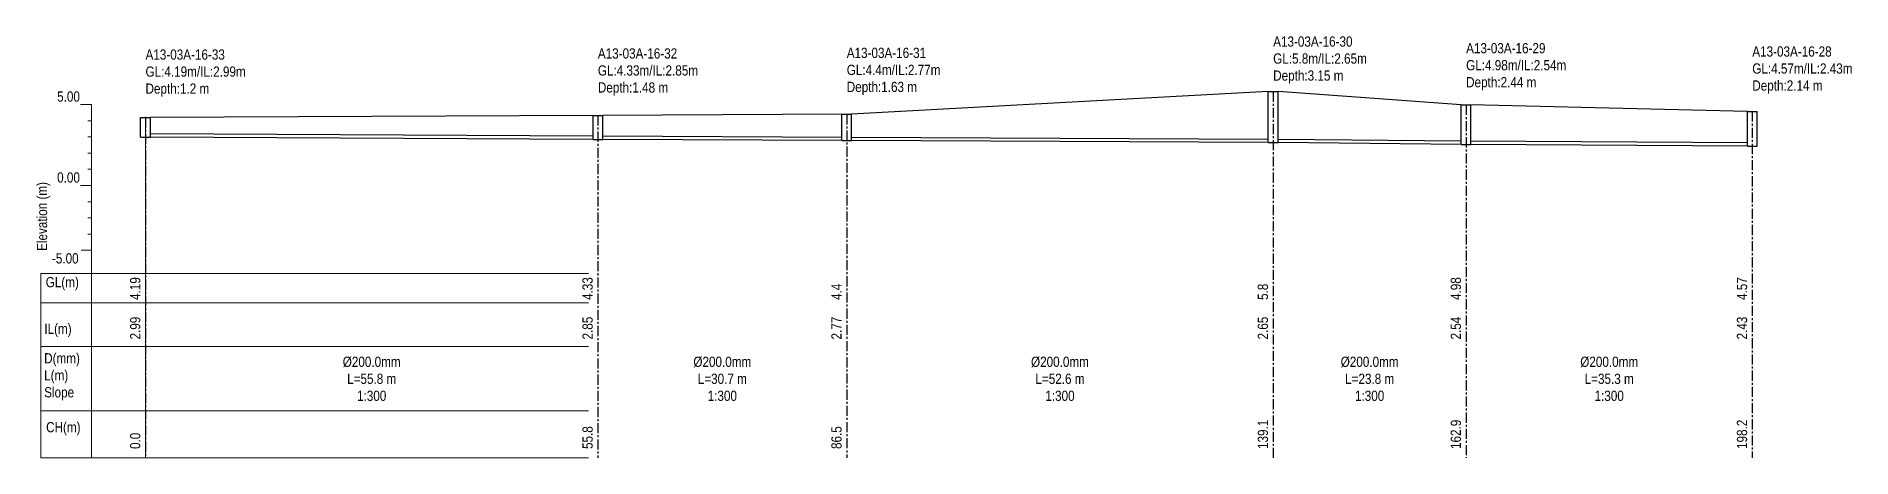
# Model space of a CAD drawing. Header units: inches. Extents: x -13 to 210, y -34 to 18.
import ezdxf

# ---------------------------------------------------------------- set-up
doc = ezdxf.new("R2010")
doc.units = ezdxf.units.IN
doc.header["$MEASUREMENT"] = 0
doc.linetypes.add('CENTER', pattern=[2, 1.25, -0.25, 0.25, -0.25])
doc.layers.add('PDF_PDF2_Geometry', color=253, linetype='Continuous', lineweight=9, true_color=0xababab)
doc.layers.add('PDF_Text', color=7, linetype='Continuous')
doc.layers.add('SM_PP_GRID', color=8, linetype='CENTER', lineweight=5)
doc.layers.add('SM_PP_GRIDTEXT', color=7, linetype='Continuous', lineweight=5)
doc.styles.add('ALL', font='swissc.ttf')

msp = doc.modelspace()

# ---------------------------------------------------------------- linework, layer by layer
for p, q in [((138.5, 5.3), (138.5, 11.6)), ((138.5, 11.6), (139.7, 11.6)), ((139.7, 5.3), (139.7, 11.6)), ((162.3, 5.08), (162.3, 9.96)), ((162.3, 9.96), (163.5, 9.96)), ((163.5, 5.08), (163.5, 9.96)), ((197.6, 4.86), (197.6, 9.14)), ((197.6, 9.14), (198.8, 9.14)), ((198.8, 4.86), (198.8, 9.14)), ((-0.6, 5.98), (-0.6, 8.38)), ((-0.6, 8.38), (0.6, 8.38)), ((0.6, 5.98), (0.6, 8.38)), ((55.2, 5.7), (55.2, 8.66)), ((55.2, 8.66), (56.4, 8.66)), ((56.4, 5.7), (56.4, 8.66)), ((85.9, 5.54), (85.9, 8.8)), ((85.9, 8.8), (87.1, 8.8)), ((87.1, 5.54), (87.1, 8.8)), ((-0.6, 5.98), (0.6, 5.98)), ((55.2, 6.1), (0.6, 6.38)), ((55.2, 5.7), (0.6, 5.98)), ((55.2, 5.7), (56.4, 5.7)), ((85.9, 5.94), (56.4, 6.1)), ((85.9, 5.54), (56.4, 5.7)), ((85.9, 5.54), (87.1, 5.54)), ((138.5, 5.7), (87.1, 5.94)), ((138.5, 5.3), (87.1, 5.54)), ((138.5, 5.3), (139.7, 5.3)), ((162.3, 5.48), (139.7, 5.7)), ((162.3, 5.08), (139.7, 5.3)), ((162.3, 5.08), (163.5, 5.08)), ((197.6, 5.26), (163.5, 5.48)), ((197.6, 4.86), (163.5, 5.08)), ((197.6, 4.86), (198.8, 4.86))]:
    msp.add_line(p, q)
at = {"layer": 'GROUND_ELEVATION', "color": 3}
for p, q in [((138.5, 11.6), (87.1, 8.8)), ((162.3, 9.96), (139.7, 11.6)), ((197.6, 9.14), (163.5, 9.96)), ((55.2, 8.66), (0.6, 8.38)), ((85.9, 8.8), (56.4, 8.66))]:
    msp.add_line(p, q, dxfattribs=at)
at = {"layer": 'lines', "color": 8, "linetype": 'CENTER'}
for p, q in [((139.1, 11.6), (139.1, -33.61)), ((162.9, 9.96), (162.9, -33.61)), ((198.2, 9.14), (198.2, -33.61)), ((0, 8.38), (0, -33.61)), ((55.8, 8.66), (55.8, -33.61)), ((86.5, 8.8), (86.5, -33.61))]:
    msp.add_line(p, q, dxfattribs=at)
at = {"layer": 'PDF_PDF2_Geometry'}
msp.add_line((-6.65, -9), (-6.65, 10), dxfattribs=at)
msp.add_line((-6.65, -9), (-6.65, 10), dxfattribs=at)
at = {"layer": 'SM_PP_GRID'}
msp.add_lwpolyline([(0, -33.61), (0, 8.48)], dxfattribs=at)
msp.add_lwpolyline([(0, -33.61), (0, 8.48)], dxfattribs=at)
at = {"layer": 'SM_PP_GRIDTEXT'}
for p, q in [((-6.65, 10), (-8.03, 10)), ((-6.65, 10), (-8.03, 10)), ((-6.65, 10), (-6.65, -14.49)), ((-6.65, 10), (-6.65, -14.49)), ((-6.65, 8), (-7.1, 8)), ((-6.65, 8), (-7.1, 8)), ((-6.65, 6), (-7.1, 6)), ((-6.65, 6), (-7.1, 6)), ((-6.65, 4), (-7.1, 4)), ((-6.65, 4), (-7.1, 4)), ((-6.65, 0), (-8.02, 0)), ((-6.65, 0), (-8.02, 0)), ((-6.65, 2), (-7.1, 2)), ((-6.65, 2), (-7.1, 2)), ((-6.65, -2), (-7.1, -2)), ((-6.65, -2), (-7.1, -2)), ((-6.65, -4), (-7.1, -4)), ((-6.65, -4), (-7.1, -4)), ((-6.65, -6), (-7.1, -6)), ((-6.65, -6), (-7.1, -6)), ((-6.65, -8), (-7.94, -8)), ((-6.65, -8), (-7.94, -8)), ((-6.65, -10.85), (-12.92, -10.85)), ((-12.92, -10.85), (-12.92, -14.49)), ((-6.65, -10.85), (-12.92, -10.85)), ((-12.92, -10.85), (-12.92, -14.49)), ((-7.63, -10.85), (-6.65, -10.85)), ((-7.63, -10.85), (-6.65, -10.85)), ((-6.65, -33.61), (-6.65, -9)), ((-6.65, -33.61), (-6.65, -9)), ((-12.92, -14.49), (-6.65, -14.49)), ((-6.65, -14.49), (-12.92, -14.49)), ((-12.92, -14.49), (-12.92, -19.88)), ((-12.92, -14.49), (-6.65, -14.49)), ((-6.65, -14.49), (-12.92, -14.49)), ((-12.92, -14.49), (-12.92, -19.88)), ((-12.92, -19.88), (-6.65, -19.88)), ((40.35, -19.88), (-12.92, -19.88)), ((-12.92, -19.88), (-12.92, -25.39)), ((-12.92, -19.88), (-6.65, -19.88)), ((40.35, -19.88), (-12.92, -19.88)), ((-12.92, -19.88), (-12.92, -25.39)), ((-12.92, -25.39), (-12.92, -33.61)), ((-12.92, -25.39), (-12.92, -33.61)), ((-12.92, -33.61), (54.66, -33.61)), ((-12.92, -33.61), (54.66, -33.61))]:
    msp.add_line(p, q, dxfattribs=at)
for points in [[(-6.65, -10.85), (54.66, -10.85)], [(-6.65, -10.85), (54.66, -10.85)], [(-6.65, -14.49), (54.66, -14.49)], [(-6.65, -14.49), (54.66, -14.49)], [(-6.65, -19.88), (54.66, -19.88)], [(-6.65, -19.88), (54.66, -19.88)], [(-12.92, -27.83), (54.66, -27.83)], [(-12.92, -27.83), (54.66, -27.83)]]:
    msp.add_lwpolyline(points, dxfattribs=at)

# ---------------------------------------------------------------- texts
at = {"layer": 'PDF_Text', "char_height": 1.26, "attachment_point": 7, "style": 'ALL'}
for s, insert in [('5.00', (-10.9, 10.34)), ('5.00', (-10.9, 10.34)), ('0.00', (-10.9, 0.35)), ('0.00', (-10.9, 0.35)), ('-5.00', (-11.54, -9.64)), ('-5.00', (-11.54, -9.64)), ('GL(m)', (-12.31, -12.94)), ('GL(m)', (-12.31, -12.94)), ('IL(m)', (-12.48, -18.7)), ('IL(m)', (-12.48, -18.7)), ('CH(m)', (-12.26, -30.85)), ('CH(m)', (-12.26, -30.85))]:
    msp.add_mtext(s, dxfattribs=dict(at, insert=insert))
at = {"layer": 'PDF_Text', "insert": (-11.76, -8.07), "char_height": 1.26, "attachment_point": 7, "rotation": 90, "style": 'ALL'}
msp.add_mtext('Elevation (m)', dxfattribs=at)
msp.add_mtext('Elevation (m)', dxfattribs=at)
at = {"layer": 'PDF_Text', "insert": (-12.5, -26.54), "char_height": 1.26, "width": 12.5671, "attachment_point": 7, "style": 'ALL'}
msp.add_mtext('D(mm)\\P\\pxt2;L(m)\\P\\ptz;Slope', dxfattribs=at)
msp.add_mtext('D(mm)\\P\\pxt2;L(m)\\P\\ptz;Slope', dxfattribs=at)
at = {"layer": 'text', "color": 7, "style": 'ALL'}
for s, p in [('4.19', (-0.64, -14.13)), ('4.33', (55.16, -14.13)), ('4.4', (85.86, -14.13)), ('5.8', (138.46, -14.13)), ('4.98', (162.26, -14.13)), ('4.57', (197.56, -14.13)), ('2.99', (-0.64, -19.01)), ('2.85', (55.16, -19.01)), ('2.77', (85.86, -19.01)), ('2.65', (138.46, -19.01)), ('2.54', (162.26, -19.01)), ('2.43', (197.56, -19.01)), ('139.1', (138.46, -32.53)), ('162.9', (162.26, -32.53)), ('198.2', (197.56, -32.53)), ('0.0', (-0.64, -32.53)), ('55.8', (55.16, -32.53)), ('86.5', (85.86, -32.53))]:
    msp.add_text(s, height=1.26, rotation=90, dxfattribs=at).set_placement(p)
at = {"layer": 'text', "color": 7, "char_height": 1.26, "style": 'ALL'}
for s, insert, attachment_point in [('A13-03A-16-30\\PGL:5.8m/IL:2.65m\\PDepth:3.15 m', (139.1, 18.41), 1), ('A13-03A-16-33\\PGL:4.19m/IL:2.99m\\PDepth:1.2 m', (0, 16.8), 1), ('A13-03A-16-32\\PGL:4.33m/IL:2.85m\\PDepth:1.48 m', (55.8, 16.94), 1), ('A13-03A-16-31\\PGL:4.4m/IL:2.77m\\PDepth:1.63 m', (86.5, 17.01), 1), ('A13-03A-16-29\\PGL:4.98m/IL:2.54m\\PDepth:2.44 m', (162.9, 17.59), 1), ('A13-03A-16-28\\PGL:4.57m/IL:2.43m\\PDepth:2.14 m', (198.2, 17.18), 1), ('Ø200.0mm\\PL=55.8 m\\P1:300', (27.9, -21.13), 2), ('Ø200.0mm\\PL=30.7 m\\P1:300', (71.15, -21.13), 2), ('Ø200.0mm\\PL=52.6 m\\P1:300', (112.8, -21.13), 2), ('Ø200.0mm\\PL=23.8 m\\P1:300', (151, -21.13), 2), ('Ø200.0mm\\PL=35.3 m\\P1:300', (180.55, -21.13), 2)]:
    msp.add_mtext(s, dxfattribs=dict(at, insert=insert, attachment_point=attachment_point))

doc.saveas('drawing.dxf')
